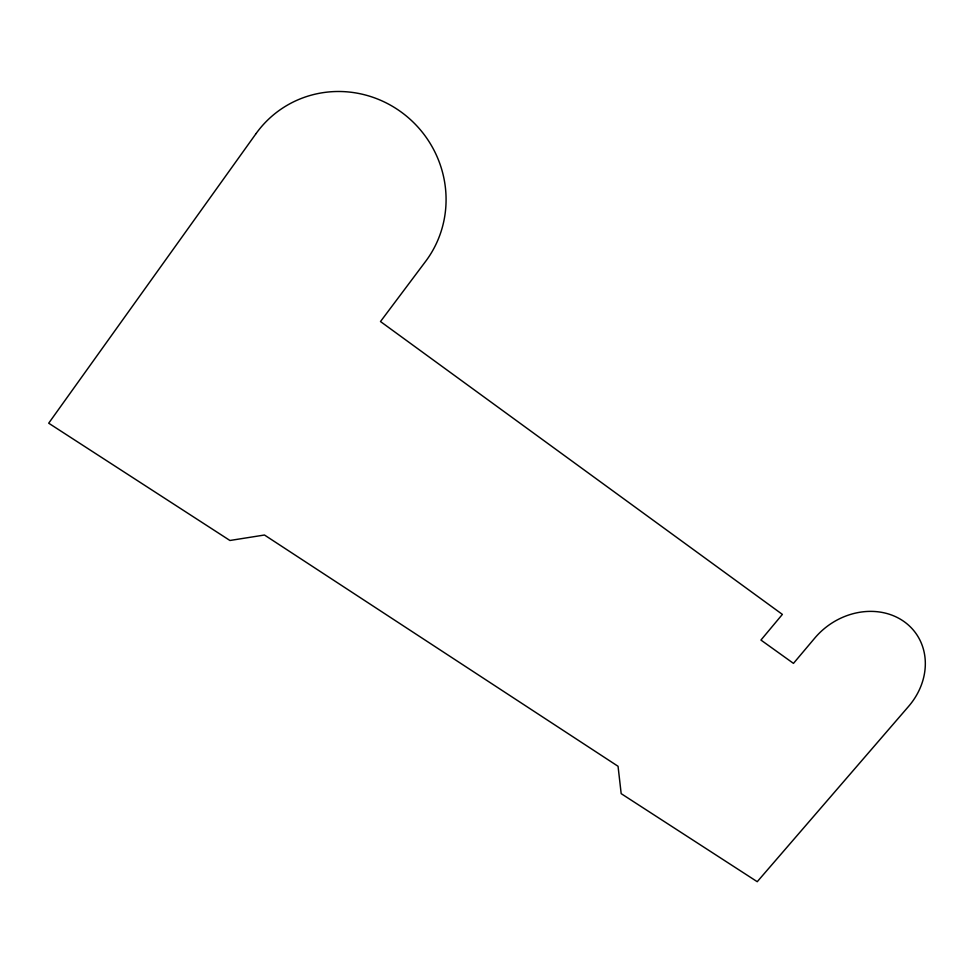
<?xml version="1.0" encoding="UTF-8"?>
<svg xmlns="http://www.w3.org/2000/svg" width="974" height="974" viewBox="0 0 974 974"><rect width="100%" height="100%" fill="white"/><g stroke="black" fill="none" stroke-linecap="round" stroke-linejoin="round"><path stroke-width="1.46" d="M256.065 133.584L48.7 423.203L229.937 540.485L264.478 535.018L618.052 766.282L621.181 793.652L757.248 881.701L908.596 706.381A66.232 57.308 -35.7 0 0 904.566 621.948A66.232 57.308 -35.7 0 0 814.812 638.043L793.469 663.379L760.938 640.064L782.378 614.399L380.493 321.542L425.675 261.312A106.324 103.268 49.8 0 0 402.664 113.13A106.324 103.268 49.8 0 0 256.065 133.584"/></g></svg>
